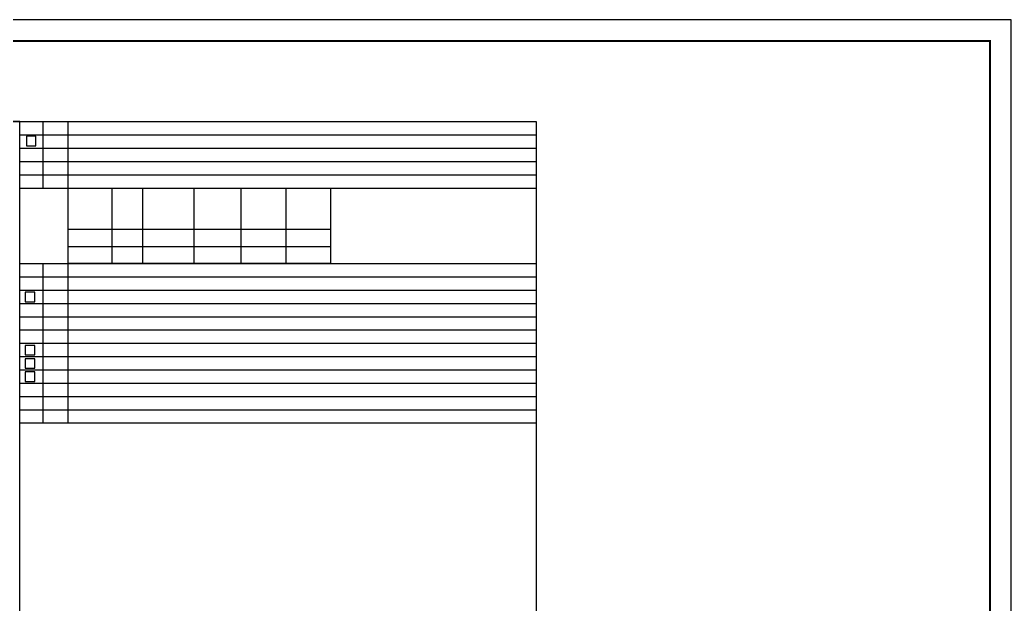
# Model space of a CAD drawing. Extents: x -446699 to 757189, y -606167 to -103070.
# Drawn here: x -409648 to -362596, y -574472 to -546767 of the extents above; entities that cross this region are included whole.
import ezdxf

# ---------------------------------------------------------------- set-up
doc = ezdxf.new("R2010")
doc.units = 0
doc.header["$LTSCALE"] = 1000
doc.header["$MEASUREMENT"] = 0
doc.linetypes.add('CONTINOUS', pattern=[0])
for name, color, linetype in [('2', 2, 'Continuous'), ('PUB_TEXT', 7, 'Continuous'), ('PUB_TITLE', 4, 'Continuous'), ('辅助线', 8, 'CONTINOUS')]:
    doc.layers.add(name, color=color, linetype=linetype)

msp = doc.modelspace()

# ---------------------------------------------------------------- linework, layer by layer
for points in [[(-409647.7, -551591), (-434150.1, -551591), (-434150.1, -605141), (-409647.7, -605141)], [(-385145.3, -605141), (-409647.7, -605141), (-409647.7, -551591), (-385145.3, -551591)]]:
    msp.add_lwpolyline(points, close=True)
at = {"layer": '2'}
for p, q in [((-434150.1, -551591), (-409647.7, -551591)), ((-409647.7, -605141), (-409647.7, -551591)), ((-408547.7, -554741), (-408547.7, -551591)), ((-407347.7, -554741), (-407347.7, -551591)), ((-408547.7, -565882.3), (-408547.7, -558322.3)), ((-407347.7, -565882.3), (-407347.7, -558322.3))]:
    msp.add_line(p, q, dxfattribs=at)
at = {"layer": 'PUB_TEXT'}
for points in [[(-409336.9, -552285.4), (-409336.9, -552735.4), (-408886.9, -552735.4), (-408886.9, -552285.4)], [(-409388.6, -559683.3), (-409388.6, -560133.3), (-408938.6, -560133.3), (-408938.6, -559683.3)], [(-409388.6, -562203.3), (-409388.6, -562653.3), (-408938.6, -562653.3), (-408938.6, -562203.3)], [(-409388.6, -562833.3), (-409388.6, -563283.3), (-408938.6, -563283.3), (-408938.6, -562833.3)], [(-409388.6, -563463.3), (-409388.6, -563913.3), (-408938.6, -563913.3), (-408938.6, -563463.3)]]:
    msp.add_lwpolyline(points, close=True, dxfattribs=at)
at = {"layer": 'PUB_TITLE'}
for points in [[(-446696, -606167.2), (-362596, -606167.2), (-362596, -546767.2), (-446696, -546767.2)], [(-407347.7, -554741), (-394901.6, -554741), (-394901.6, -558322.3), (-407347.7, -558322.3)]]:
    msp.add_lwpolyline(points, close=True, dxfattribs=at)
at = {"layer": 'PUB_TITLE', "const_width": 100}
msp.add_lwpolyline([(-444196, -605167.2), (-363596, -605167.2), (-363596, -547767.2), (-444196, -547767.2)], close=True, dxfattribs=at)
at = {"layer": 'PUB_TITLE'}
for points in [[(-405287.5, -554741), (-405287.5, -558322.3)], [(-403803.7, -558322.3), (-403803.7, -554741)], [(-401368.2, -558322.3), (-401368.2, -554741)], [(-399143.2, -558322.3), (-399143.2, -554741)], [(-397027.8, -554741), (-397027.8, -558322.3)], [(-407347.7, -556698.1), (-394901.6, -556698.1)], [(-407347.7, -557510.2), (-394901.6, -557510.2)]]:
    msp.add_lwpolyline(points, dxfattribs=at)
at = {"layer": '辅助线'}
for p, q in [((-409647.7, -552221), (-385145.3, -552221)), ((-409647.7, -552851), (-385145.3, -552851)), ((-409647.7, -553481), (-385145.3, -553481)), ((-409647.7, -554111), (-385145.3, -554111)), ((-409647.7, -554741), (-385145.3, -554741)), ((-409647.7, -558322.3), (-385145.3, -558322.3)), ((-409647.7, -558952.3), (-385145.3, -558952.3)), ((-409647.7, -559582.3), (-385145.3, -559582.3)), ((-409647.7, -560212.3), (-385145.3, -560212.3)), ((-409647.7, -560842.3), (-385145.3, -560842.3)), ((-409647.7, -561472.3), (-385145.3, -561472.3)), ((-409647.7, -562102.3), (-385145.3, -562102.3)), ((-409647.7, -562732.3), (-385145.3, -562732.3)), ((-409647.7, -563362.3), (-385145.3, -563362.3)), ((-409647.7, -563992.3), (-385145.3, -563992.3)), ((-409647.7, -564622.3), (-385145.3, -564622.3)), ((-409647.7, -564622.3), (-385145.3, -564622.3)), ((-409647.7, -565252.3), (-385145.3, -565252.3)), ((-409647.7, -565882.3), (-385145.3, -565882.3))]:
    msp.add_line(p, q, dxfattribs=at)

doc.saveas('drawing.dxf')
